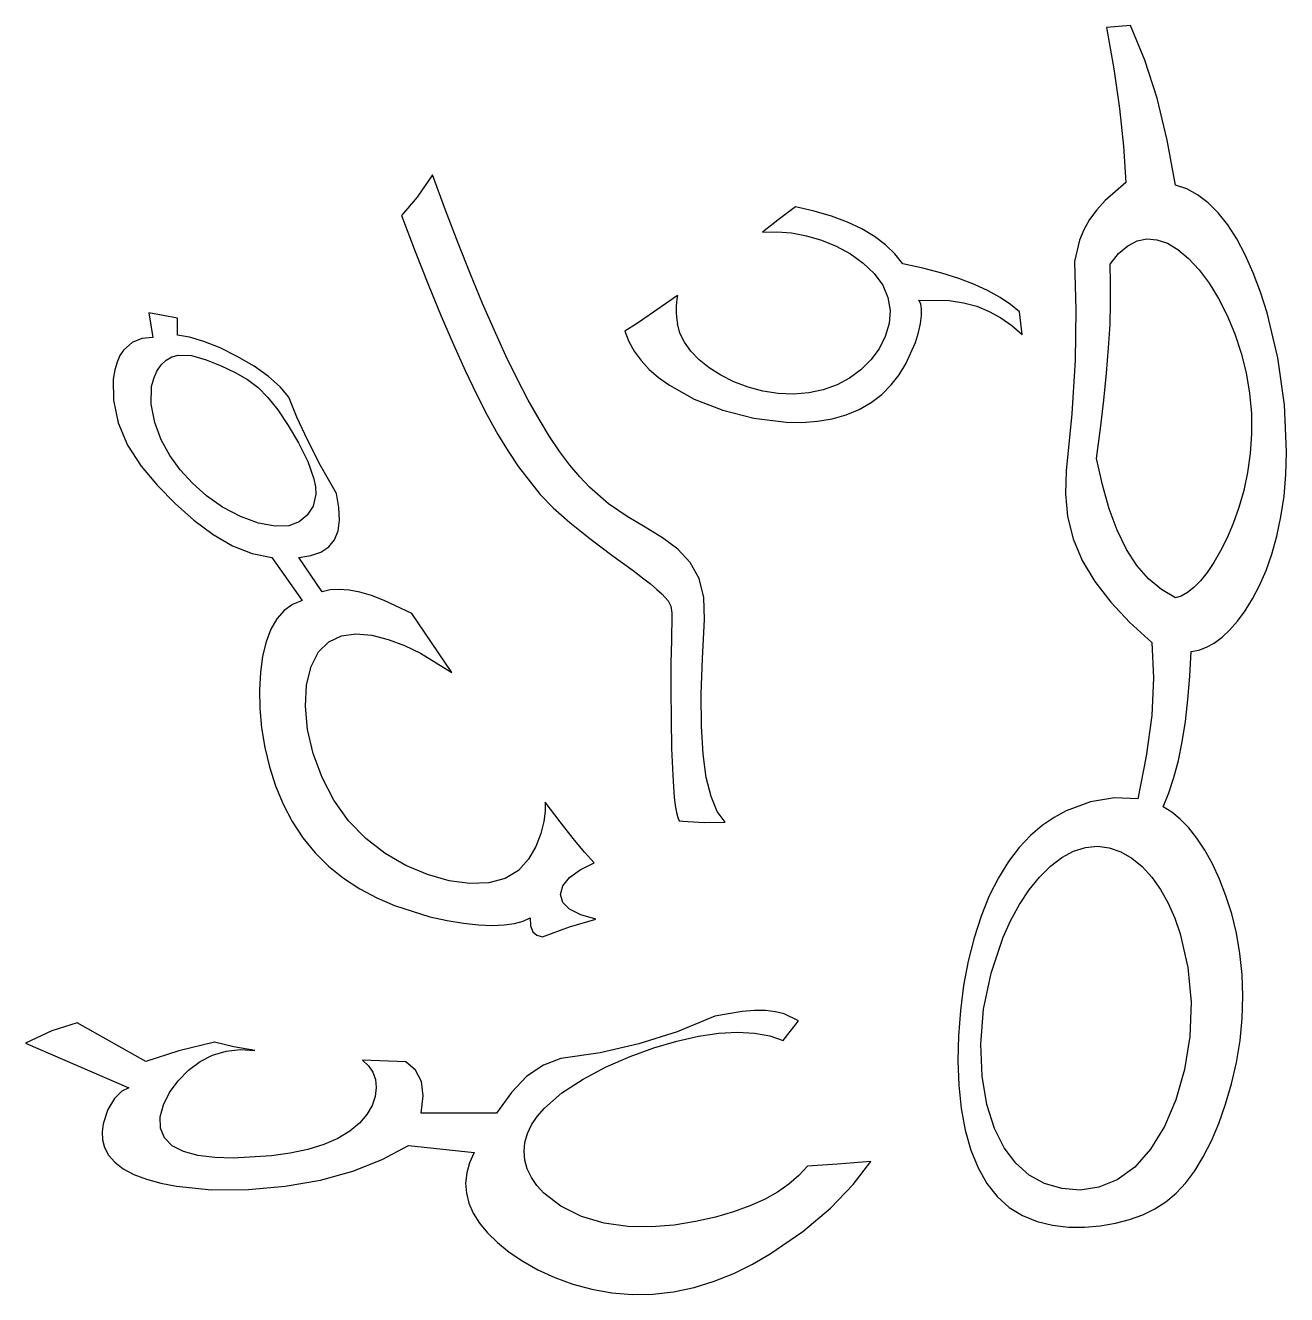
# Model space of a CAD drawing. Header units: millimetres. Extents: x -9.5 to 9, y -26.8 to -8.2.
import ezdxf

# ---------------------------------------------------------------- set-up
doc = ezdxf.new("R2010")
doc.units = ezdxf.units.MM
doc.layers.get('0').update_dxf_attribs({"linetype": 'CONTINUOUS'})

msp = doc.modelspace()

# ---------------------------------------------------------------- linework, layer by layer
for p, q in [((-7.706, -12.398), (-7.649, -12.762)), ((-7.287, -12.73), (-7.287, -12.477)), ((-5.9, -16), (-5.454, -16.633)), ((-5.16, -16.502), (-5.5, -16)), ((-7.751, -23.411), (-8.76, -22.844)), ((-9.524, -23.141), (-8, -23.8)), ((-2.592, -24.174), (-3.704, -24.174)), ((-3.89, -24.648), (-2.921, -24.751))]:
    msp.add_line(p, q)
for points in [[(6.73, -8.171), (6.376, -8.204)], [(6.376, -8.204), (6.484, -8.809), (6.568, -9.392), (6.627, -9.949), (6.663, -10.482)], [(7.391, -10.522), (7.272, -9.859), (7.124, -9.244), (6.942, -8.683), (6.73, -8.171)], [(-3.535, -10.372), (-3.761, -10.696), (-3.992, -10.968)], [(0.466, -16.912), (0.456, -16.589), (0.386, -16.31), (0.256, -16.074), (0.072, -15.876), (-0.153, -15.708), (-0.406, -15.554), (-0.674, -15.396), (-0.948, -15.208), (-1.227, -14.964), (-1.37, -14.814), (-1.515, -14.64), (-1.663, -14.442), (-1.814, -14.217), (-1.969, -13.964), (-2.127, -13.682), (-2.289, -13.371), (-2.455, -13.03), (-2.626, -12.66), (-2.8, -12.26), (-2.978, -11.831), (-3.16, -11.374), (-3.346, -10.887), (-3.535, -10.372)], [(6.663, -10.482), (6.36, -10.747), (6.235, -10.886), (6.129, -11.029), (6.045, -11.177), (5.98, -11.329), (5.906, -11.646)], [(7.624, -17.381), (7.737, -17.362), (7.85, -17.32), (7.964, -17.257), (8.078, -17.172), (8.193, -17.065), (8.307, -16.936), (8.418, -16.784), (8.527, -16.609), (8.63, -16.411), (8.725, -16.191), (8.811, -15.948), (8.885, -15.684), (8.945, -15.4), (8.99, -15.097), (9.017, -14.778), (9.028, -14.445), (8.996, -13.755), (8.898, -13.062), (8.741, -12.402), (8.645, -12.095), (8.537, -11.81), (8.42, -11.548), (8.295, -11.313), (8.161, -11.107), (8.02, -10.93), (7.873, -10.782), (7.719, -10.665), (7.558, -10.578), (7.391, -10.522)], [(-3.992, -10.968), (-3.79, -11.499), (-3.595, -11.992), (-3.408, -12.448), (-3.228, -12.867), (-3.056, -13.249), (-2.89, -13.595), (-2.73, -13.907), (-2.575, -14.187), (-2.423, -14.437), (-2.273, -14.663), (-1.953, -15.07), (-1.759, -15.27), (-1.517, -15.484), (-1.222, -15.718), (-0.897, -15.962), (-0.585, -16.192), (-0.449, -16.296), (-0.33, -16.388), (-0.234, -16.468), (-0.16, -16.535), (-0.069, -16.636), (-0.028, -16.716), (-0.015, -16.816), (-0.016, -16.975), (-0.019, -17.086), (-0.022, -17.219), (-0.029, -17.549), (-0.032, -17.946), (-0.02, -18.81), (-0.003, -19.202), (0.008, -19.373), (0.021, -19.523), (0.036, -19.649), (0.053, -19.75), (0.072, -19.824), (0.092, -19.872)], [(1.802, -10.839), (1.57, -11.019), (1.318, -11.213)], [(3.383, -11.678), (3.265, -11.533), (3.127, -11.398), (2.966, -11.275), (2.78, -11.164), (2.569, -11.066), (2.334, -10.98), (2.078, -10.904), (1.802, -10.839)], [(1.318, -11.213), (1.53, -11.206), (1.746, -11.224), (1.965, -11.266), (2.185, -11.332), (2.403, -11.421), (2.611, -11.534), (2.801, -11.668), (2.962, -11.821), (3.086, -11.991), (3.164, -12.174), (3.195, -12.365), (3.181, -12.558), (3.124, -12.747), (3.033, -12.927), (2.912, -13.091), (2.767, -13.237), (2.6, -13.36), (2.415, -13.458), (2.213, -13.531), (1.999, -13.576), (1.776, -13.594), (1.55, -13.586), (1.325, -13.551), (1.106, -13.493), (0.898, -13.414), (0.707, -13.318), (0.535, -13.209), (0.387, -13.09), (0.266, -12.964), (0.171, -12.833), (0.104, -12.697), (0.066, -12.559)], [(6.43, -11.684), (6.557, -11.528), (6.69, -11.414), (6.828, -11.342), (6.972, -11.312), (7.121, -11.324), (7.274, -11.377), (7.429, -11.469), (7.585, -11.6), (7.739, -11.766), (7.887, -11.963), (8.027, -12.189), (8.155, -12.439), (8.267, -12.707), (8.36, -12.991), (8.433, -13.284), (8.483, -13.582), (8.51, -13.882), (8.513, -14.178), (8.493, -14.467), (8.454, -14.747), (8.397, -15.013), (8.326, -15.264), (8.243, -15.497), (8.151, -15.71), (8.055, -15.902), (7.956, -16.072), (7.857, -16.219), (7.759, -16.342), (7.663, -16.441), (7.569, -16.516), (7.479, -16.567), (7.391, -16.594)], [(5.1, -12.386), (4.968, -12.276), (4.815, -12.172), (4.638, -12.074), (4.435, -11.982), (4.207, -11.897), (3.954, -11.818), (3.678, -11.745), (3.383, -11.678)], [(5.906, -11.646), (5.927, -12.356), (5.917, -13.098), (5.87, -13.885), (5.783, -14.723)], [(6.231, -14.543), (6.289, -14.103), (6.339, -13.683), (6.379, -13.286), (6.41, -12.914), (6.43, -12.569), (6.439, -12.25), (6.439, -11.956), (6.43, -11.684)], [(0.066, -12.146), (-0.349, -12.436), (-0.536, -12.561), (-0.709, -12.671)], [(-0.709, -12.671), (-0.648, -12.821), (-0.567, -12.965), (-0.467, -13.101), (-0.347, -13.231), (-0.209, -13.352), (-0.052, -13.466), (0.313, -13.669), (0.734, -13.833), (1.193, -13.949), (1.666, -14.007), (1.899, -14.011), (2.127, -13.995), (2.345, -13.959), (2.551, -13.902), (2.742, -13.822), (2.917, -13.72), (3.073, -13.599), (3.21, -13.461), (3.327, -13.31), (3.425, -13.151), (3.567, -12.835), (3.612, -12.689), (3.643, -12.557), (3.658, -12.441), (3.659, -12.345), (3.646, -12.268), (3.619, -12.211)], [(3.619, -12.211), (4.066, -12.219), (4.274, -12.251), (4.47, -12.303), (4.654, -12.378), (4.826, -12.473), (4.987, -12.587), (5.139, -12.718)], [(-7.287, -12.477), (-7.706, -12.398)], [(5.139, -12.718), (5.1, -12.386)], [(-7.649, -12.762), (-7.81, -12.777), (-7.955, -12.836), (-8.08, -12.947), (-8.133, -13.026), (-8.176, -13.124), (-8.21, -13.24), (-8.231, -13.375), (-8.228, -13.684), (-8.159, -14.019), (-8.021, -14.347), (-7.823, -14.654), (-7.583, -14.939), (-7.319, -15.205), (-7.044, -15.449), (-6.763, -15.659), (-6.478, -15.825), (-6.19, -15.939), (-5.9, -16)], [(-5.649, -13.641), (-5.775, -13.489), (-5.947, -13.336), (-6.161, -13.184), (-6.407, -13.04), (-6.66, -12.915), (-6.899, -12.819), (-7.109, -12.757), (-7.287, -12.73)], [(-5.251, -15.067), (-5.29, -15.243), (-5.378, -15.377), (-5.496, -15.475), (-5.649, -15.532), (-5.849, -15.54), (-6.094, -15.492), (-6.361, -15.394), (-6.623, -15.256), (-6.86, -15.09), (-7.067, -14.907), (-7.245, -14.711), (-7.397, -14.5), (-7.525, -14.268), (-7.622, -14.013), (-7.675, -13.745), (-7.667, -13.483), (-7.637, -13.364), (-7.591, -13.257), (-7.529, -13.167), (-7.455, -13.096), (-7.371, -13.047), (-7.279, -13.02), (-7.079, -13.026), (-6.864, -13.089), (-6.646, -13.179), (-6.44, -13.278), (-6.258, -13.381), (-6.101, -13.499), (-5.956, -13.644), (-5.811, -13.829), (-5.658, -14.056), (-5.506, -14.314), (-5.371, -14.585), (-5.279, -14.844), (-5.256, -14.961), (-5.251, -15.067)], [(-4.949, -15.059), (-5.182, -14.644), (-5.376, -14.269), (-5.532, -13.934), (-5.649, -13.641)], [(7.391, -16.594), (7.186, -16.471), (6.997, -16.312), (6.825, -16.116), (6.671, -15.879), (6.537, -15.599), (6.42, -15.281), (6.318, -14.928), (6.231, -14.543)], [(5.783, -14.723), (5.773, -15.063), (5.807, -15.396), (5.888, -15.722), (6.02, -16.041), (6.206, -16.353), (6.442, -16.658), (6.723, -16.957), (7.046, -17.25)], [(-5.5, -16), (-5.326, -15.971), (-5.178, -15.92), (-5.061, -15.843), (-4.975, -15.739), (-4.924, -15.607), (-4.904, -15.448), (-4.913, -15.265), (-4.949, -15.059)], [(-3.841, -16.824), (-4.246, -16.631), (-4.431, -16.56), (-4.603, -16.509), (-4.762, -16.478), (-4.907, -16.468), (-5.039, -16.476), (-5.16, -16.502)], [(-5.454, -16.633), (-5.595, -16.69), (-5.718, -16.779), (-5.824, -16.901), (-5.912, -17.054), (-5.982, -17.238), (-6.034, -17.45), (-6.067, -17.688), (-6.081, -17.946), (-6.076, -18.22), (-6.05, -18.504), (-6.003, -18.793), (-5.935, -19.08), (-5.846, -19.36), (-5.734, -19.629), (-5.6, -19.884), (-5.443, -20.122), (-5.264, -20.341), (-5.063, -20.539), (-4.843, -20.716), (-4.607, -20.871), (-4.356, -21.005), (-4.097, -21.118), (-3.574, -21.285), (-3.321, -21.341), (-3.081, -21.38), (-2.859, -21.403), (-2.658, -21.411), (-2.481, -21.404), (-2.328, -21.383), (-2.201, -21.348), (-2.1, -21.3)], [(-3.252, -17.692), (-3.841, -16.824)], [(0.767, -19.894), (0.654, -19.734), (0.562, -19.516), (0.492, -19.236), (0.445, -18.89), (0.421, -18.479), (0.418, -18.008), (0.434, -17.484), (0.466, -16.912)], [(-1.877, -19.6), (-1.878, -19.729), (-1.899, -19.884), (-1.944, -20.061), (-2.016, -20.252), (-2.123, -20.438), (-2.271, -20.601), (-2.467, -20.72), (-2.708, -20.786), (-2.987, -20.796), (-3.292, -20.754), (-3.61, -20.664), (-3.928, -20.53), (-4.233, -20.353), (-4.516, -20.133), (-4.769, -19.871), (-4.986, -19.569), (-5.161, -19.236), (-5.29, -18.883), (-5.372, -18.527), (-5.404, -18.184), (-5.387, -17.87), (-5.322, -17.601), (-5.211, -17.388), (-5.06, -17.237), (-4.874, -17.149), (-4.661, -17.121), (-4.43, -17.143), (-4.19, -17.203), (-3.949, -17.293), (-3.71, -17.407), (-3.252, -17.692)], [(7.046, -17.25), (7.069, -17.77), (7.044, -18.325), (6.964, -18.919), (6.838, -19.548)], [(7.21, -19.666), (7.294, -19.461), (7.369, -19.235), (7.435, -18.986), (7.491, -18.712), (7.538, -18.413), (7.575, -18.09), (7.603, -17.745), (7.624, -17.381)], [(-1.159, -20.491), (-1.298, -20.332), (-1.465, -20.13), (-1.658, -19.885), (-1.877, -19.6)], [(6.838, -19.548), (6.496, -19.534), (6.145, -19.591), (5.787, -19.723), (5.608, -19.821), (5.432, -19.942), (5.259, -20.09), (5.093, -20.266), (4.935, -20.472), (4.788, -20.709), (4.654, -20.976), (4.534, -21.273), (4.431, -21.594), (4.345, -21.937), (4.277, -22.296), (4.229, -22.664), (4.2, -23.035), (4.193, -23.403), (4.207, -23.761), (4.243, -24.102), (4.301, -24.422), (4.383, -24.715), (4.489, -24.977), (4.618, -25.206), (4.772, -25.4), (4.948, -25.558), (5.144, -25.68), (5.358, -25.767), (5.585, -25.822), (5.819, -25.849), (6.055, -25.85), (6.287, -25.83), (6.509, -25.791), (6.719, -25.737), (6.912, -25.667), (7.09, -25.58), (7.253, -25.475), (7.404, -25.349), (7.544, -25.198), (7.676, -25.02), (7.802, -24.815), (7.921, -24.582), (8.031, -24.323), (8.131, -24.042), (8.219, -23.742), (8.29, -23.428), (8.343, -23.105), (8.376, -22.779), (8.386, -22.453), (8.375, -22.133), (8.342, -21.822), (8.29, -21.523), (8.22, -21.24), (8.136, -20.975), (8.041, -20.73), (7.936, -20.507), (7.824, -20.306), (7.708, -20.129), (7.588, -19.977), (7.464, -19.848), (7.338, -19.745), (7.21, -19.666)], [(0.092, -19.872), (0.146, -19.878)], [(0.146, -19.878), (0.461, -19.897), (0.767, -19.894)], [(5.468, -25.206), (5.242, -25.083), (5.044, -24.91), (4.873, -24.683), (4.731, -24.396), (4.62, -24.044), (4.55, -23.629), (4.53, -23.158), (4.571, -22.645), (4.68, -22.111), (4.857, -21.585), (4.97, -21.336), (5.098, -21.102), (5.239, -20.889), (5.391, -20.7), (5.553, -20.539), (5.722, -20.412), (5.895, -20.319), (6.071, -20.264), (6.247, -20.247), (6.42, -20.268), (6.588, -20.327), (6.75, -20.42), (6.902, -20.546), (7.043, -20.701), (7.171, -20.882), (7.285, -21.084), (7.383, -21.303), (7.464, -21.536), (7.577, -22.03), (7.622, -22.541), (7.603, -23.047), (7.526, -23.53), (7.4, -23.975), (7.232, -24.37), (7.028, -24.703), (6.794, -24.966), (6.537, -25.152), (6.266, -25.263), (5.989, -25.303), (5.72, -25.281), (5.468, -25.206)], [(-1.132, -21.317), (-1.356, -21.256), (-1.52, -21.174), (-1.619, -21.072), (-1.651, -20.954), (-1.617, -20.829), (-1.52, -20.707), (-1.366, -20.594), (-1.159, -20.491)], [(-2.1, -21.3), (-2.092, -21.417), (-2.06, -21.503), (-2, -21.556), (-1.916, -21.579)], [(-1.916, -21.579), (-1.522, -21.433), (-1.132, -21.317)], [(0.616, -22.748), (0.065, -22.977), (-0.499, -23.155), (-1.071, -23.284), (-1.649, -23.367)], [(1.85, -22.815), (1.638, -22.711), (1.509, -22.68), (1.363, -22.664), (1.199, -22.664), (1.019, -22.679), (0.616, -22.748)], [(-8.76, -22.844), (-9.136, -22.964), (-9.524, -23.141)], [(1.623, -23.102), (1.85, -22.815)], [(-6.74, -23.127), (-7.267, -23.256), (-7.751, -23.411)], [(-6.148, -23.252), (-6.459, -23.195), (-6.74, -23.127)], [(1.979, -24.951), (1.853, -25.09), (1.707, -25.218), (1.538, -25.335), (1.348, -25.441), (1.133, -25.537), (0.893, -25.623), (0.627, -25.701), (0.334, -25.768), (0.018, -25.819), (-0.318, -25.846), (-0.664, -25.84), (-1.011, -25.791), (-1.344, -25.692), (-1.646, -25.543), (-1.899, -25.348), (-2, -25.236), (-2.081, -25.117), (-2.141, -24.992), (-2.177, -24.864), (-2.189, -24.734), (-2.176, -24.603), (-2.139, -24.473), (-2.078, -24.346), (-1.994, -24.221), (-1.89, -24.101), (-1.631, -23.875), (-1.321, -23.671), (-0.981, -23.491), (-0.63, -23.338), (-0.281, -23.211), (0.057, -23.112), (0.377, -23.04), (0.675, -22.997), (0.95, -22.982), (1.2, -22.994), (1.424, -23.034), (1.623, -23.102)], [(-4.567, -23.394), (-4.477, -23.475), (-4.412, -23.57), (-4.374, -23.678), (-4.362, -23.797), (-4.378, -23.926), (-4.424, -24.059), (-4.5, -24.193), (-4.609, -24.321), (-4.752, -24.439), (-4.928, -24.544), (-5.135, -24.633), (-5.37, -24.705), (-5.628, -24.761), (-5.903, -24.802), (-6.468, -24.835), (-6.738, -24.826), (-6.985, -24.794), (-7.197, -24.737), (-7.364, -24.651), (-7.479, -24.535), (-7.538, -24.392), (-7.541, -24.227), (-7.493, -24.049), (-7.403, -23.868), (-7.277, -23.695), (-7.126, -23.542), (-6.955, -23.415), (-6.77, -23.321), (-6.572, -23.261), (-6.365, -23.238), (-6.148, -23.252)], [(-3.927, -23.418), (-4.567, -23.394)], [(-3.704, -24.174), (-3.674, -23.92), (-3.698, -23.707), (-3.784, -23.541), (-3.927, -23.418)], [(-1.649, -23.367), (-1.904, -23.465), (-2.146, -23.63), (-2.375, -23.869), (-2.592, -24.174)], [(-8, -23.8), (-8.105, -23.847), (-8.211, -23.956), (-8.31, -24.121), (-8.382, -24.331), (-8.396, -24.446), (-8.39, -24.563), (-8.359, -24.68), (-8.3, -24.792), (-8.208, -24.896), (-8.084, -24.991), (-7.929, -25.075), (-7.744, -25.146), (-7.532, -25.204), (-7.299, -25.249), (-6.786, -25.299), (-6.242, -25.298), (-5.701, -25.249), (-5.185, -25.158), (-4.709, -25.026), (-4.276, -24.855), (-3.89, -24.648)], [(-2.921, -24.751), (-2.989, -24.901), (-3.032, -25.051), (-3.048, -25.201), (-3.038, -25.349), (-3.001, -25.497), (-2.937, -25.644), (-2.846, -25.79), (-2.728, -25.935), (-2.581, -26.077), (-2.408, -26.217), (-2.208, -26.35), (-1.984, -26.476), (-1.738, -26.589), (-1.473, -26.687), (-1.192, -26.764), (-0.899, -26.817), (-0.599, -26.842), (-0.294, -26.837), (0.011, -26.802), (0.313, -26.737), (0.608, -26.645), (0.895, -26.529), (1.171, -26.394), (1.433, -26.243), (1.91, -25.914), (2.317, -25.569), (2.651, -25.224), (2.911, -24.885)], [(2.911, -24.885), (2.424, -24.922), (1.979, -24.951)]]:
    msp.add_lwpolyline(points)
msp.add_arc((1.252, -12.352), 1.204, 170.1332, 189.8668)

doc.saveas('drawing.dxf')
